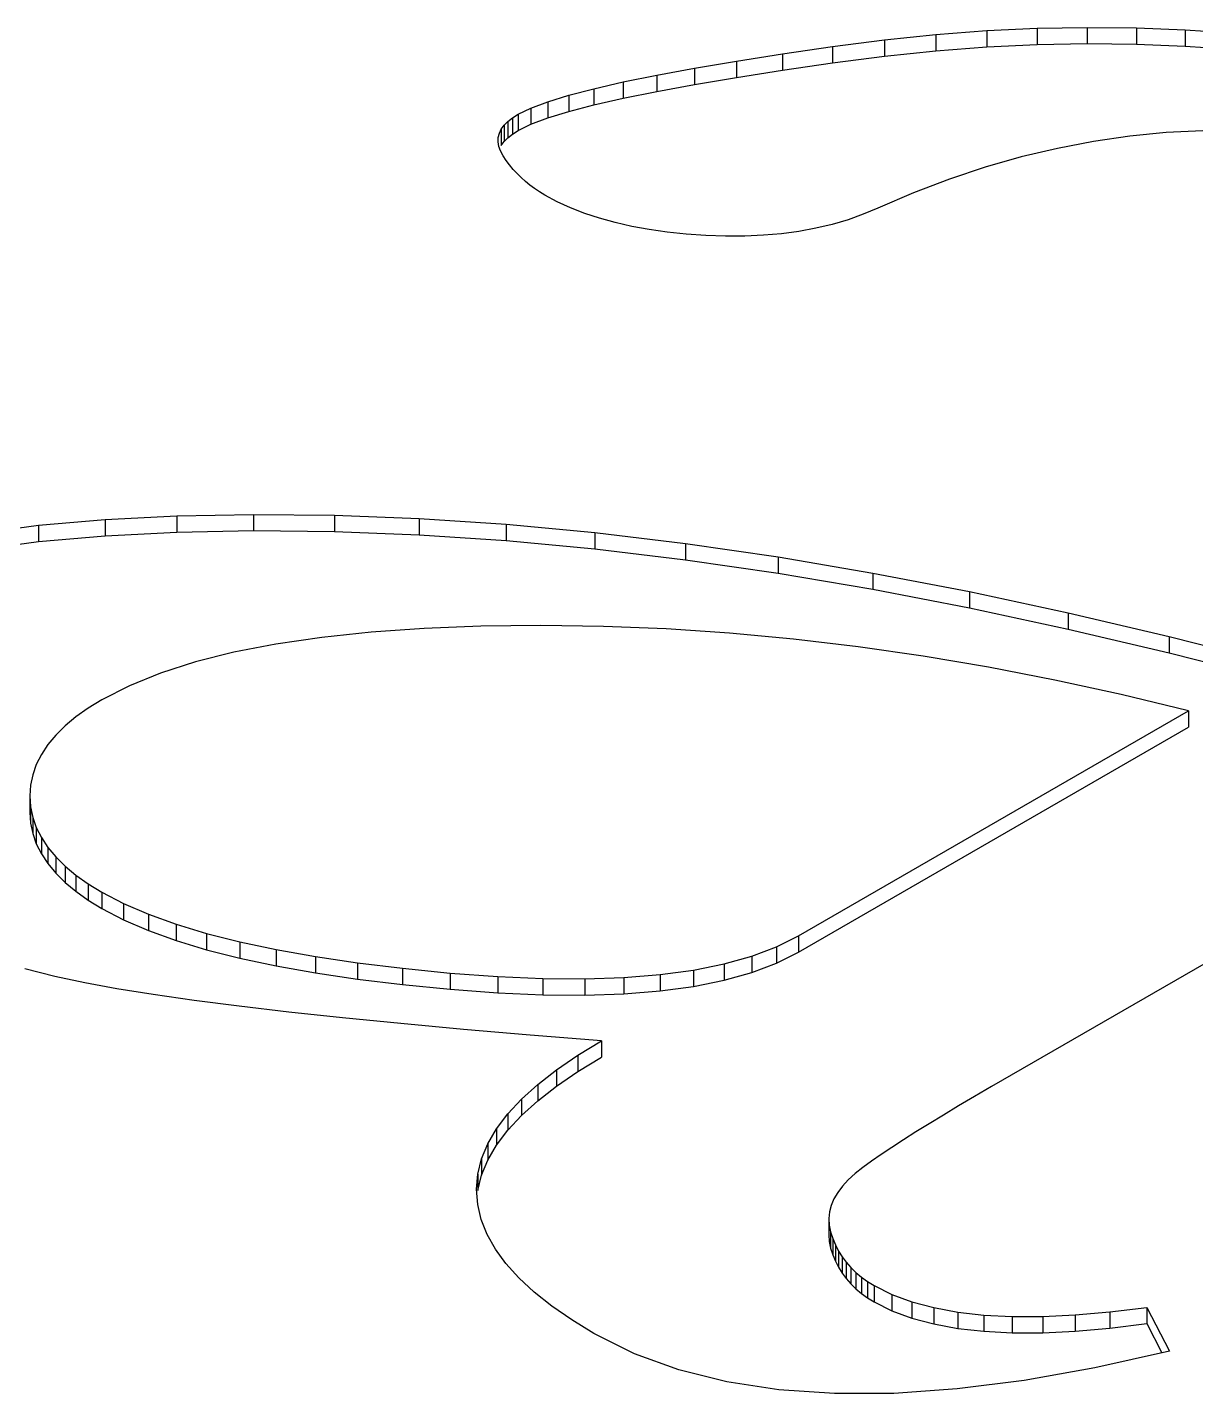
# Model space of a CAD drawing. Header units: millimetres. Extents: x -105 to 105, y -148 to 148.
# Drawn here: x 61.143 to 61.728, y -15.773 to -15.088 of the extents above; entities that cross this region are included whole.
import ezdxf

# ---------------------------------------------------------------- set-up
doc = ezdxf.new("R2010")
doc.units = ezdxf.units.MM
doc.layers.get('0').update_dxf_attribs({"lineweight": 18})

msp = doc.modelspace()

# ---------------------------------------------------------------- linework, layer by layer
at = {"color": 7, "lineweight": 30, "ltscale": 0.000647294}
for p, q in [((61.57264, -15.09472), (61.59839, -15.09208)), ((61.57264, -15.10288), (61.59839, -15.10024))]:
    msp.add_line(p, q, dxfattribs=at)
at = {"color": 7, "lineweight": 30, "ltscale": 0.000639626}
msp.add_line((61.59839, -15.09208), (61.62391, -15.09016), dxfattribs=at)
at = {"color": 7, "lineweight": 30, "ltscale": 0.000204086}
for p, q in [((61.59839, -15.09208), (61.59839, -15.10024)), ((61.64914, -15.08897), (61.64914, -15.09713)), ((61.67412, -15.0885), (61.67412, -15.09666)), ((61.69883, -15.08875), (61.69883, -15.09692)), ((61.72327, -15.08973), (61.72327, -15.09789)), ((61.54659, -15.09808), (61.54659, -15.10624)), ((61.57264, -15.09472), (61.57264, -15.10288)), ((61.49842, -15.10539), (61.49842, -15.11355)), ((61.52147, -15.10177), (61.52147, -15.10993)), ((61.45861, -15.11245), (61.45861, -15.12061)), ((61.47747, -15.10896), (61.47747, -15.11712)), ((61.42713, -15.11923), (61.42713, -15.12739)), ((61.44182, -15.11587), (61.44182, -15.12403)), ((61.404, -15.12576), (61.404, -15.13392)), ((61.41451, -15.12252), (61.41451, -15.13069)), ((61.38639, -15.1338), (61.38639, -15.14196)), ((61.39556, -15.12892), (61.39556, -15.13708)), ((61.38071, -15.13955), (61.38071, -15.14771)), ((61.38215, -15.13757), (61.38215, -15.14573)), ((61.38404, -15.13566), (61.38404, -15.14382)), ((61.21824, -15.3332), (61.21824, -15.34136)), ((61.25654, -15.3325), (61.25654, -15.34066)), ((61.33963, -15.33454), (61.33963, -15.34271)), ((61.38306, -15.33746), (61.38306, -15.34562)), ((61.42748, -15.34164), (61.42748, -15.3498)), ((61.4729, -15.3471), (61.4729, -15.35526)), ((61.51934, -15.35386), (61.51934, -15.36202)), ((61.56676, -15.36189), (61.56676, -15.37005)), ((61.61521, -15.37119), (61.61521, -15.37936)), ((61.66466, -15.3818), (61.66466, -15.38996)), ((61.71511, -15.39367), (61.71511, -15.40183)), ((61.72484, -15.4309), (61.72484, -15.43907)), ((61.14458, -15.4736), (61.14458, -15.48176)), ((61.14495, -15.47901), (61.14495, -15.48718)), ((61.14602, -15.48429), (61.14602, -15.49246)), ((61.14783, -15.48944), (61.14783, -15.4976)), ((61.15035, -15.49446), (61.15035, -15.50262)), ((61.15755, -15.50408), (61.15755, -15.51225)), ((61.16224, -15.50871), (61.16224, -15.51687)), ((61.16764, -15.51319), (61.16764, -15.52136)), ((61.17376, -15.51754), (61.17376, -15.52571)), ((61.18061, -15.52177), (61.18061, -15.52993)), ((61.19156, -15.52751), (61.19156, -15.53567)), ((61.21781, -15.53784), (61.21781, -15.546)), ((61.2331, -15.54244), (61.2331, -15.55061)), ((61.24982, -15.54669), (61.24982, -15.55485)), ((61.26799, -15.55055), (61.26799, -15.55871)), ((61.51856, -15.54917), (61.51856, -15.55734)), ((61.2876, -15.55404), (61.2876, -15.5622)), ((61.30864, -15.55715), (61.30864, -15.56532)), ((61.49231, -15.55776), (61.49231, -15.56593)), ((61.50617, -15.55387), (61.50617, -15.56204)), ((61.35506, -15.56228), (61.35506, -15.57044)), ((61.379, -15.56407), (61.379, -15.57223)), ((61.40149, -15.56504), (61.40149, -15.57321)), ((61.42254, -15.56521), (61.42254, -15.57337)), ((61.46032, -15.5631), (61.46032, -15.57127)), ((61.43091, -15.59622), (61.43091, -15.60438)), ((61.40839, -15.61076), (61.40839, -15.61892)), ((61.39901, -15.6181), (61.39901, -15.62626)), ((61.39087, -15.62548), (61.39087, -15.63365)), ((61.38399, -15.6329), (61.38399, -15.64106)), ((61.37398, -15.64788), (61.37398, -15.65605)), ((61.37084, -15.65544), (61.37084, -15.6636)), ((61.36896, -15.66303), (61.36896, -15.6712)), ((61.54477, -15.6853), (61.54477, -15.69346)), ((61.54564, -15.69203), (61.54564, -15.70019)), ((61.54671, -15.69534), (61.54671, -15.7035)), ((61.54804, -15.69853), (61.54804, -15.70669)), ((61.5496, -15.70156), (61.5496, -15.70973)), ((61.55141, -15.70446), (61.55141, -15.71263)), ((61.55347, -15.70721), (61.55347, -15.71537)), ((61.55578, -15.70982), (61.55578, -15.71798)), ((61.55832, -15.71229), (61.55832, -15.72045)), ((61.56112, -15.71462), (61.56112, -15.72279)), ((61.56415, -15.71681), (61.56415, -15.72497)), ((61.56745, -15.71884), (61.56745, -15.727)), ((61.57633, -15.72329), (61.57633, -15.73145)), ((61.58626, -15.72698), (61.58626, -15.73515)), ((61.59726, -15.72994), (61.59726, -15.73811)), ((61.70398, -15.72979), (61.70398, -15.73795)), ((61.60932, -15.73216), (61.60932, -15.74032)), ((61.62244, -15.73362), (61.62244, -15.74178)), ((61.63663, -15.73434), (61.63663, -15.7425)), ((61.65188, -15.73432), (61.65188, -15.74249)), ((61.66819, -15.73356), (61.66819, -15.74172)), ((61.68555, -15.73205), (61.68555, -15.74021))]:
    msp.add_line(p, q, dxfattribs=at)
at = {"color": 7, "lineweight": 30, "ltscale": 0.000631652}
msp.add_line((61.62391, -15.09016), (61.64914, -15.08897), dxfattribs=at)
at = {"color": 7, "lineweight": 30, "ltscale": 0.000204468}
for p, q in [((61.62391, -15.09016), (61.62391, -15.09834)), ((61.3892, -15.13201), (61.3892, -15.14019)), ((61.29723, -15.33291), (61.29723, -15.34109)), ((61.14887, -15.33799), (61.14887, -15.34617)), ((61.18235, -15.33503), (61.18235, -15.34321)), ((61.15358, -15.49932), (61.15358, -15.5075)), ((61.20397, -15.53285), (61.20397, -15.54103)), ((61.52953, -15.54366), (61.52953, -15.55184)), ((61.33114, -15.5599), (61.33114, -15.56808)), ((61.44214, -15.56455), (61.44214, -15.57273)), ((61.47704, -15.56083), (61.47704, -15.56901)), ((61.41903, -15.60346), (61.41903, -15.61164)), ((61.37836, -15.64036), (61.37836, -15.64854))]:
    msp.add_line(p, q, dxfattribs=at)
at = {"color": 7, "lineweight": 30, "ltscale": 0.000624578}
for p, q in [((61.64914, -15.08897), (61.67412, -15.0885)), ((61.64914, -15.09713), (61.67412, -15.09666))]:
    msp.add_line(p, q, dxfattribs=at)
at = {"color": 7, "lineweight": 30, "ltscale": 0.000617634}
for p, q in [((61.67412, -15.0885), (61.69883, -15.08875)), ((61.67412, -15.09666), (61.69883, -15.09692))]:
    msp.add_line(p, q, dxfattribs=at)
at = {"color": 7, "lineweight": 30, "ltscale": 0.000611602}
for p, q in [((61.69883, -15.08875), (61.72327, -15.08973)), ((61.69883, -15.09692), (61.72327, -15.09789))]:
    msp.add_line(p, q, dxfattribs=at)
at = {"color": 7, "lineweight": 30, "ltscale": 0.00060573}
for p, q in [((61.72327, -15.08973), (61.74744, -15.09142)), ((61.72327, -15.09789), (61.74744, -15.09959))]:
    msp.add_line(p, q, dxfattribs=at)
at = {"color": 7, "lineweight": 30, "ltscale": 0.000634649}
for p, q in [((61.52147, -15.10177), (61.54659, -15.09808)), ((61.52147, -15.10993), (61.54659, -15.10624))]:
    msp.add_line(p, q, dxfattribs=at)
at = {"color": 7, "lineweight": 30, "ltscale": 0.000656555}
for p, q in [((61.54659, -15.09808), (61.57264, -15.09472)), ((61.54659, -15.10624), (61.57264, -15.10288))]:
    msp.add_line(p, q, dxfattribs=at)
at = {"color": 7, "lineweight": 30, "ltscale": 0.000639597}
msp.add_line((61.59839, -15.10024), (61.62391, -15.09834), dxfattribs=at)
at = {"color": 7, "lineweight": 30, "ltscale": 0.00063167}
msp.add_line((61.62391, -15.09834), (61.64914, -15.09713), dxfattribs=at)
at = {"color": 7, "lineweight": 30, "ltscale": 0.00053131}
for p, q in [((61.47747, -15.10896), (61.49842, -15.10539)), ((61.47747, -15.11712), (61.49842, -15.11355))]:
    msp.add_line(p, q, dxfattribs=at)
at = {"color": 7, "lineweight": 30, "ltscale": 0.000583448}
for p, q in [((61.49842, -15.10539), (61.52147, -15.10177)), ((61.49842, -15.11355), (61.52147, -15.10993))]:
    msp.add_line(p, q, dxfattribs=at)
at = {"color": 7, "lineweight": 30, "ltscale": 0.000428229}
for p, q in [((61.44182, -15.11587), (61.45861, -15.11245)), ((61.44182, -15.12403), (61.45861, -15.12061))]:
    msp.add_line(p, q, dxfattribs=at)
at = {"color": 7, "lineweight": 30, "ltscale": 0.000479521}
for p, q in [((61.45861, -15.11245), (61.47747, -15.10896)), ((61.45861, -15.12061), (61.47747, -15.11712))]:
    msp.add_line(p, q, dxfattribs=at)
at = {"color": 7, "lineweight": 30, "ltscale": 0.000326058}
for p, q in [((61.41451, -15.12252), (61.42713, -15.11923)), ((61.41451, -15.13069), (61.42713, -15.12739))]:
    msp.add_line(p, q, dxfattribs=at)
at = {"color": 7, "lineweight": 30, "ltscale": 0.00037682}
for p, q in [((61.42713, -15.11923), (61.44182, -15.11587)), ((61.42713, -15.12739), (61.44182, -15.12403))]:
    msp.add_line(p, q, dxfattribs=at)
at = {"color": 7, "lineweight": 30, "ltscale": 0.000225247}
for p, q in [((61.39556, -15.12892), (61.404, -15.12576)), ((61.39556, -15.13708), (61.404, -15.13392))]:
    msp.add_line(p, q, dxfattribs=at)
at = {"color": 7, "lineweight": 30, "ltscale": 0.000274993}
for p, q in [((61.404, -15.12576), (61.41451, -15.12252)), ((61.404, -15.13392), (61.41451, -15.13069))]:
    msp.add_line(p, q, dxfattribs=at)
at = {"color": 7, "lineweight": 30, "ltscale": 7.49469e-05}
for p, q in [((61.38404, -15.13566), (61.38639, -15.1338)), ((61.38404, -15.14382), (61.38639, -15.14196))]:
    msp.add_line(p, q, dxfattribs=at)
at = {"color": 7, "lineweight": 30, "ltscale": 8.31788e-05}
msp.add_line((61.38639, -15.1338), (61.3892, -15.13201), dxfattribs=at)
at = {"color": 7, "lineweight": 30, "ltscale": 0.000176921}
msp.add_line((61.3892, -15.13201), (61.39556, -15.12892), dxfattribs=at)
at = {"color": 7, "lineweight": 30, "ltscale": 5.46794e-05}
msp.add_line((61.37919, -15.14372), (61.37972, -15.1416), dxfattribs=at)
at = {"color": 7, "lineweight": 30, "ltscale": 5.68134e-05}
msp.add_line((61.37972, -15.1416), (61.38071, -15.13955), dxfattribs=at)
at = {"color": 7, "lineweight": 30, "ltscale": 6.11971e-05}
for p, q in [((61.38071, -15.13955), (61.38215, -15.13757)), ((61.38071, -15.14771), (61.38215, -15.14573))]:
    msp.add_line(p, q, dxfattribs=at)
at = {"color": 7, "lineweight": 30, "ltscale": 6.71658e-05}
for p, q in [((61.38215, -15.13757), (61.38404, -15.13566)), ((61.38215, -15.14573), (61.38404, -15.14382))]:
    msp.add_line(p, q, dxfattribs=at)
at = {"color": 7, "lineweight": 30, "ltscale": 8.29747e-05}
msp.add_line((61.38639, -15.14196), (61.3892, -15.14019), dxfattribs=at)
at = {"color": 7, "lineweight": 30, "ltscale": 0.000177088}
msp.add_line((61.3892, -15.14019), (61.39556, -15.13708), dxfattribs=at)
at = {"color": 7, "lineweight": 30, "ltscale": 0.000458379}
msp.add_line((61.71376, -15.14126), (61.69552, -15.14303), dxfattribs=at)
at = {"color": 7, "lineweight": 30, "ltscale": 0.000458355}
msp.add_line((61.73208, -15.14033), (61.71376, -15.14126), dxfattribs=at)
at = {"color": 7, "lineweight": 30, "ltscale": 5.42023e-05}
msp.add_line((61.37911, -15.14588), (61.37919, -15.14372), dxfattribs=at)
at = {"color": 7, "lineweight": 30, "ltscale": 5.72573e-05}
msp.add_line((61.37949, -15.14814), (61.37911, -15.14588), dxfattribs=at)
at = {"color": 7, "lineweight": 30, "ltscale": 6.1304e-05}
msp.add_line((61.38033, -15.15045), (61.37949, -15.14814), dxfattribs=at)
at = {"color": 7, "lineweight": 30, "ltscale": 0.00046176}
msp.add_line((61.67733, -15.14565), (61.65918, -15.14912), dxfattribs=at)
at = {"color": 7, "lineweight": 30, "ltscale": 0.000459421}
msp.add_line((61.69552, -15.14303), (61.67733, -15.14565), dxfattribs=at)
at = {"color": 7, "lineweight": 30, "ltscale": 6.7588e-05}
msp.add_line((61.38161, -15.15283), (61.38033, -15.15045), dxfattribs=at)
at = {"color": 7, "lineweight": 30, "ltscale": 7.06749e-05}
msp.add_line((61.38318, -15.15518), (61.38161, -15.15283), dxfattribs=at)
at = {"color": 7, "lineweight": 30, "ltscale": 7.11837e-05}
msp.add_line((61.38488, -15.15746), (61.38318, -15.15518), dxfattribs=at)
at = {"color": 7, "lineweight": 30, "ltscale": 0.000468499}
msp.add_line((61.6411, -15.15344), (61.62308, -15.15858), dxfattribs=at)
at = {"color": 7, "lineweight": 30, "ltscale": 0.000464754}
msp.add_line((61.65918, -15.14912), (61.6411, -15.15344), dxfattribs=at)
at = {"color": 7, "lineweight": 30, "ltscale": 7.07243e-05}
msp.add_line((61.38668, -15.15965), (61.38488, -15.15746), dxfattribs=at)
at = {"color": 7, "lineweight": 30, "ltscale": 7.10282e-05}
msp.add_line((61.38858, -15.16175), (61.38668, -15.15965), dxfattribs=at)
at = {"color": 7, "lineweight": 30, "ltscale": 7.17528e-05}
msp.add_line((61.39063, -15.16377), (61.38858, -15.16175), dxfattribs=at)
at = {"color": 7, "lineweight": 30, "ltscale": 0.000473719}
msp.add_line((61.62308, -15.15858), (61.60511, -15.16458), dxfattribs=at)
at = {"color": 7, "lineweight": 30, "ltscale": 7.18501e-05}
msp.add_line((61.39277, -15.16569), (61.39063, -15.16377), dxfattribs=at)
at = {"color": 7, "lineweight": 30, "ltscale": 7.29246e-05}
msp.add_line((61.39502, -15.16754), (61.39277, -15.16569), dxfattribs=at)
at = {"color": 7, "lineweight": 30, "ltscale": 7.36246e-05}
msp.add_line((61.39739, -15.16929), (61.39502, -15.16754), dxfattribs=at)
at = {"color": 7, "lineweight": 30, "ltscale": 7.48011e-05}
msp.add_line((61.39988, -15.17095), (61.39739, -15.16929), dxfattribs=at)
at = {"color": 7, "lineweight": 30, "ltscale": 0.000479345}
msp.add_line((61.60511, -15.16458), (61.58719, -15.17141), dxfattribs=at)
at = {"color": 7, "lineweight": 30, "ltscale": 7.58242e-05}
msp.add_line((61.40247, -15.17253), (61.39988, -15.17095), dxfattribs=at)
at = {"color": 7, "lineweight": 30, "ltscale": 0.000177832}
msp.add_line((61.40874, -15.17588), (61.40247, -15.17253), dxfattribs=at)
at = {"color": 7, "lineweight": 30, "ltscale": 0.000183331}
msp.add_line((61.41541, -15.17893), (61.40874, -15.17588), dxfattribs=at)
at = {"color": 7, "lineweight": 30, "ltscale": 0.000485968}
msp.add_line((61.58719, -15.17141), (61.56934, -15.1791), dxfattribs=at)
at = {"color": 7, "lineweight": 30, "ltscale": 0.000189776}
msp.add_line((61.42247, -15.18171), (61.41541, -15.17893), dxfattribs=at)
at = {"color": 7, "lineweight": 30, "ltscale": 0.000196509}
msp.add_line((61.42994, -15.18418), (61.42247, -15.18171), dxfattribs=at)
at = {"color": 7, "lineweight": 30, "ltscale": 0.00020282}
msp.add_line((61.562, -15.18218), (61.55436, -15.1849), dxfattribs=at)
at = {"color": 7, "lineweight": 30, "ltscale": 0.000199011}
msp.add_line((61.56934, -15.1791), (61.562, -15.18218), dxfattribs=at)
at = {"color": 7, "lineweight": 30, "ltscale": 0.000203788}
msp.add_line((61.43779, -15.18635), (61.42994, -15.18418), dxfattribs=at)
at = {"color": 7, "lineweight": 30, "ltscale": 0.000211642}
msp.add_line((61.44605, -15.18823), (61.43779, -15.18635), dxfattribs=at)
at = {"color": 7, "lineweight": 30, "ltscale": 0.000219902}
msp.add_line((61.4547, -15.18981), (61.44605, -15.18823), dxfattribs=at)
at = {"color": 7, "lineweight": 30, "ltscale": 0.000228848}
msp.add_line((61.46376, -15.1911), (61.4547, -15.18981), dxfattribs=at)
at = {"color": 7, "lineweight": 30, "ltscale": 0.000215637}
msp.add_line((61.53824, -15.18917), (61.52976, -15.19073), dxfattribs=at)
at = {"color": 7, "lineweight": 30, "ltscale": 0.000210959}
msp.add_line((61.54645, -15.18722), (61.53824, -15.18917), dxfattribs=at)
at = {"color": 7, "lineweight": 30, "ltscale": 0.000205933}
msp.add_line((61.55436, -15.1849), (61.54645, -15.18722), dxfattribs=at)
at = {"color": 7, "lineweight": 30, "ltscale": 0.000237428}
msp.add_line((61.47321, -15.19209), (61.46376, -15.1911), dxfattribs=at)
at = {"color": 7, "lineweight": 30, "ltscale": 0.000247053}
msp.add_line((61.48307, -15.19279), (61.47321, -15.19209), dxfattribs=at)
at = {"color": 7, "lineweight": 30, "ltscale": 0.000247729}
msp.add_line((61.49297, -15.19314), (61.48307, -15.19279), dxfattribs=at)
at = {"color": 7, "lineweight": 30, "ltscale": 0.000240709}
msp.add_line((61.5026, -15.19311), (61.49297, -15.19314), dxfattribs=at)
at = {"color": 7, "lineweight": 30, "ltscale": 0.000233687}
msp.add_line((61.51194, -15.1927), (61.5026, -15.19311), dxfattribs=at)
at = {"color": 7, "lineweight": 30, "ltscale": 0.00022708}
msp.add_line((61.52099, -15.1919), (61.51194, -15.1927), dxfattribs=at)
at = {"color": 7, "lineweight": 30, "ltscale": 0.000221303}
msp.add_line((61.52976, -15.19073), (61.52099, -15.1919), dxfattribs=at)
at = {"color": 7, "lineweight": 30, "ltscale": 0.000898384}
msp.add_line((61.18235, -15.33503), (61.21824, -15.3332), dxfattribs=at)
at = {"color": 7, "lineweight": 30, "ltscale": 0.00095765}
for p, q in [((61.21824, -15.3332), (61.25654, -15.3325)), ((61.21824, -15.34136), (61.25654, -15.34066))]:
    msp.add_line(p, q, dxfattribs=at)
at = {"color": 7, "lineweight": 30, "ltscale": 0.001017}
for p, q in [((61.25654, -15.3325), (61.29723, -15.33291)), ((61.25654, -15.34066), (61.29723, -15.34109))]:
    msp.add_line(p, q, dxfattribs=at)
at = {"color": 7, "lineweight": 30, "ltscale": 0.001061}
for p, q in [((61.29723, -15.33291), (61.33963, -15.33454)), ((61.29723, -15.34109), (61.33963, -15.34271))]:
    msp.add_line(p, q, dxfattribs=at)
at = {"color": 7, "lineweight": 30, "ltscale": 0.00078375}
msp.add_line((61.11779, -15.34208), (61.14887, -15.33799), dxfattribs=at)
at = {"color": 7, "lineweight": 30, "ltscale": 0.00084021}
for p, q in [((61.14887, -15.33799), (61.18235, -15.33503)), ((61.14887, -15.34617), (61.18235, -15.34321))]:
    msp.add_line(p, q, dxfattribs=at)
at = {"color": 7, "lineweight": 30, "ltscale": 0.001088}
for p, q in [((61.33963, -15.33454), (61.38306, -15.33746)), ((61.33963, -15.34271), (61.38306, -15.34562))]:
    msp.add_line(p, q, dxfattribs=at)
at = {"color": 7, "lineweight": 30, "ltscale": 0.001115}
for p, q in [((61.38306, -15.33746), (61.42748, -15.34164)), ((61.38306, -15.34562), (61.42748, -15.3498))]:
    msp.add_line(p, q, dxfattribs=at)
at = {"color": 7, "lineweight": 30, "ltscale": 0.000783701}
msp.add_line((61.11779, -15.35024), (61.14887, -15.34617), dxfattribs=at)
at = {"color": 7, "lineweight": 30, "ltscale": 0.000898403}
msp.add_line((61.18235, -15.34321), (61.21824, -15.34136), dxfattribs=at)
at = {"color": 7, "lineweight": 30, "ltscale": 0.001144}
for p, q in [((61.42748, -15.34164), (61.4729, -15.3471)), ((61.42748, -15.3498), (61.4729, -15.35526))]:
    msp.add_line(p, q, dxfattribs=at)
at = {"color": 7, "lineweight": 30, "ltscale": 0.001173}
for p, q in [((61.4729, -15.3471), (61.51934, -15.35386)), ((61.4729, -15.35526), (61.51934, -15.36202))]:
    msp.add_line(p, q, dxfattribs=at)
at = {"color": 7, "lineweight": 30, "ltscale": 0.001202}
for p, q in [((61.51934, -15.35386), (61.56676, -15.36189)), ((61.51934, -15.36202), (61.56676, -15.37005))]:
    msp.add_line(p, q, dxfattribs=at)
at = {"color": 7, "lineweight": 30, "ltscale": 0.001233}
for p, q in [((61.56676, -15.36189), (61.61521, -15.37119)), ((61.56676, -15.37005), (61.61521, -15.37936))]:
    msp.add_line(p, q, dxfattribs=at)
at = {"color": 7, "lineweight": 30, "ltscale": 0.001264}
for p, q in [((61.61521, -15.37119), (61.66466, -15.3818)), ((61.61521, -15.37936), (61.66466, -15.38996))]:
    msp.add_line(p, q, dxfattribs=at)
at = {"color": 7, "lineweight": 30, "ltscale": 0.000754984}
msp.add_line((61.40058, -15.38821), (61.37038, -15.38857), dxfattribs=at)
at = {"color": 7, "lineweight": 30, "ltscale": 0.000780942}
msp.add_line((61.43181, -15.38864), (61.40058, -15.38821), dxfattribs=at)
at = {"color": 7, "lineweight": 30, "ltscale": 0.001296}
for p, q in [((61.66466, -15.3818), (61.71511, -15.39367)), ((61.66466, -15.38996), (61.71511, -15.40183))]:
    msp.add_line(p, q, dxfattribs=at)
at = {"color": 7, "lineweight": 30, "ltscale": 0.000578704}
msp.add_line((61.29075, -15.39416), (61.26784, -15.39752), dxfattribs=at)
at = {"color": 7, "lineweight": 30, "ltscale": 0.000621414}
msp.add_line((61.31546, -15.39155), (61.29075, -15.39416), dxfattribs=at)
at = {"color": 7, "lineweight": 30, "ltscale": 0.000665387}
msp.add_line((61.34201, -15.38969), (61.31546, -15.39155), dxfattribs=at)
at = {"color": 7, "lineweight": 30, "ltscale": 0.000709699}
msp.add_line((61.37038, -15.38857), (61.34201, -15.38969), dxfattribs=at)
at = {"color": 7, "lineweight": 30, "ltscale": 0.000788005}
msp.add_line((61.46331, -15.38992), (61.43181, -15.38864), dxfattribs=at)
at = {"color": 7, "lineweight": 30, "ltscale": 0.000795633}
msp.add_line((61.49506, -15.39205), (61.46331, -15.38992), dxfattribs=at)
at = {"color": 7, "lineweight": 30, "ltscale": 0.000804533}
msp.add_line((61.5271, -15.39503), (61.49506, -15.39205), dxfattribs=at)
at = {"color": 7, "lineweight": 30, "ltscale": 0.000812894}
msp.add_line((61.55939, -15.39887), (61.5271, -15.39503), dxfattribs=at)
at = {"color": 7, "lineweight": 30, "ltscale": 0.001328}
for p, q in [((61.71511, -15.39367), (61.76656, -15.40682)), ((61.71511, -15.40183), (61.76656, -15.41499))]:
    msp.add_line(p, q, dxfattribs=at)
at = {"color": 7, "lineweight": 30, "ltscale": 0.00049674}
msp.add_line((61.24675, -15.40161), (61.22748, -15.40644), dxfattribs=at)
at = {"color": 7, "lineweight": 30, "ltscale": 0.000537012}
msp.add_line((61.26784, -15.39752), (61.24675, -15.40161), dxfattribs=at)
at = {"color": 7, "lineweight": 30, "ltscale": 0.000822492}
msp.add_line((61.59195, -15.40357), (61.55939, -15.39887), dxfattribs=at)
at = {"color": 7, "lineweight": 30, "ltscale": 0.011112}
msp.add_line((62.01119, -15.39697), (61.62624, -15.61921), dxfattribs=at)
at = {"color": 7, "lineweight": 30, "ltscale": 0.000457828}
msp.add_line((61.22748, -15.40644), (61.21004, -15.41203), dxfattribs=at)
at = {"color": 7, "lineweight": 30, "ltscale": 0.000832207}
msp.add_line((61.62478, -15.40913), (61.59195, -15.40357), dxfattribs=at)
at = {"color": 7, "lineweight": 30, "ltscale": 0.000421485}
msp.add_line((61.21004, -15.41203), (61.19442, -15.41836), dxfattribs=at)
at = {"color": 7, "lineweight": 30, "ltscale": 0.000842777}
msp.add_line((61.65787, -15.41554), (61.62478, -15.40913), dxfattribs=at)
at = {"color": 7, "lineweight": 30, "ltscale": 0.000853352}
msp.add_line((61.69123, -15.42278), (61.65787, -15.41554), dxfattribs=at)
at = {"color": 7, "lineweight": 30, "ltscale": 0.000387787}
msp.add_line((61.19442, -15.41836), (61.18061, -15.42542), dxfattribs=at)
at = {"color": 7, "lineweight": 30, "ltscale": 0.000201252}
for p, q in [((61.18061, -15.42542), (61.17376, -15.42965)), ((61.17376, -15.51754), (61.18061, -15.52177)), ((61.17376, -15.52571), (61.18061, -15.52993))]:
    msp.add_line(p, q, dxfattribs=at)
at = {"color": 7, "lineweight": 30, "ltscale": 0.000864535}
msp.add_line((61.72484, -15.4309), (61.69123, -15.42278), dxfattribs=at)
at = {"color": 7, "lineweight": 30, "ltscale": 0.000175539}
for p, q in [((61.16764, -15.43402), (61.16224, -15.4385)), ((61.16224, -15.50871), (61.16764, -15.51319)), ((61.16224, -15.51687), (61.16764, -15.52136))]:
    msp.add_line(p, q, dxfattribs=at)
at = {"color": 7, "lineweight": 30, "ltscale": 0.00018789}
msp.add_line((61.17376, -15.42965), (61.16764, -15.43402), dxfattribs=at)
at = {"color": 7, "lineweight": 30, "ltscale": 0.005638}
for p, q in [((61.52953, -15.54366), (61.72484, -15.4309)), ((61.52953, -15.55184), (61.72484, -15.43907))]:
    msp.add_line(p, q, dxfattribs=at)
at = {"color": 7, "lineweight": 30, "ltscale": 0.000154635}
for p, q in [((61.15755, -15.44312), (61.15358, -15.44787)), ((61.15358, -15.5075), (61.15755, -15.51225))]:
    msp.add_line(p, q, dxfattribs=at)
at = {"color": 7, "lineweight": 30, "ltscale": 0.000164545}
for p, q in [((61.16224, -15.4385), (61.15755, -15.44312)), ((61.15755, -15.50408), (61.16224, -15.50871)), ((61.15755, -15.51225), (61.16224, -15.51687))]:
    msp.add_line(p, q, dxfattribs=at)
at = {"color": 7, "lineweight": 30, "ltscale": 0.000146429}
for p, q in [((61.15358, -15.44787), (61.15035, -15.45275)), ((61.15035, -15.50262), (61.15358, -15.5075))]:
    msp.add_line(p, q, dxfattribs=at)
at = {"color": 7, "lineweight": 30, "ltscale": 0.000140574}
msp.add_line((61.15035, -15.45275), (61.14782, -15.45777), dxfattribs=at)
at = {"color": 7, "lineweight": 30, "ltscale": 0.000134739}
msp.add_line((61.14603, -15.46292), (61.14495, -15.46819), dxfattribs=at)
at = {"color": 7, "lineweight": 30, "ltscale": 0.000136083}
msp.add_line((61.14782, -15.45777), (61.14603, -15.46292), dxfattribs=at)
at = {"color": 7, "lineweight": 30, "ltscale": 0.00013535}
msp.add_line((61.14495, -15.46819), (61.14458, -15.4736), dxfattribs=at)
at = {"color": 7, "lineweight": 30, "ltscale": 0.000135731}
for p, q in [((61.14458, -15.4736), (61.14495, -15.47901)), ((61.14458, -15.48176), (61.14495, -15.48718))]:
    msp.add_line(p, q, dxfattribs=at)
at = {"color": 7, "lineweight": 30, "ltscale": 0.000134663}
for p, q in [((61.14495, -15.47901), (61.14602, -15.48429)), ((61.14495, -15.48718), (61.14602, -15.49246))]:
    msp.add_line(p, q, dxfattribs=at)
at = {"color": 7, "lineweight": 30, "ltscale": 0.000136335}
for p, q in [((61.14602, -15.48429), (61.14783, -15.48944)), ((61.14602, -15.49246), (61.14783, -15.4976))]:
    msp.add_line(p, q, dxfattribs=at)
at = {"color": 7, "lineweight": 30, "ltscale": 0.000140403}
for p, q in [((61.14783, -15.48944), (61.15035, -15.49446)), ((61.14783, -15.4976), (61.15035, -15.50262))]:
    msp.add_line(p, q, dxfattribs=at)
at = {"color": 7, "lineweight": 30, "ltscale": 0.000146111}
msp.add_line((61.15035, -15.49446), (61.15358, -15.49932), dxfattribs=at)
at = {"color": 7, "lineweight": 30, "ltscale": 0.000154927}
msp.add_line((61.15358, -15.49932), (61.15755, -15.50408), dxfattribs=at)
at = {"color": 7, "lineweight": 30, "ltscale": 0.000187668}
for p, q in [((61.16764, -15.51319), (61.17376, -15.51754)), ((61.16764, -15.52136), (61.17376, -15.52571))]:
    msp.add_line(p, q, dxfattribs=at)
at = {"color": 7, "lineweight": 30, "ltscale": 0.000309179}
for p, q in [((61.18061, -15.52177), (61.19156, -15.52751)), ((61.18061, -15.52993), (61.19156, -15.53567))]:
    msp.add_line(p, q, dxfattribs=at)
at = {"color": 7, "lineweight": 30, "ltscale": 0.000337653}
msp.add_line((61.19156, -15.52751), (61.20397, -15.53285), dxfattribs=at)
at = {"color": 7, "lineweight": 30, "ltscale": 0.000337804}
msp.add_line((61.19156, -15.53567), (61.20397, -15.54103), dxfattribs=at)
at = {"color": 7, "lineweight": 30, "ltscale": 0.000367793}
msp.add_line((61.20397, -15.53285), (61.21781, -15.53784), dxfattribs=at)
at = {"color": 7, "lineweight": 30, "ltscale": 0.000399216}
for p, q in [((61.21781, -15.53784), (61.2331, -15.54244)), ((61.21781, -15.546), (61.2331, -15.55061))]:
    msp.add_line(p, q, dxfattribs=at)
at = {"color": 7, "lineweight": 30, "ltscale": 0.000367663}
msp.add_line((61.20397, -15.54103), (61.21781, -15.546), dxfattribs=at)
at = {"color": 7, "lineweight": 30, "ltscale": 0.000431331}
for p, q in [((61.2331, -15.54244), (61.24982, -15.54669)), ((61.2331, -15.55061), (61.24982, -15.55485))]:
    msp.add_line(p, q, dxfattribs=at)
at = {"color": 7, "lineweight": 30, "ltscale": 0.000306907}
msp.add_line((61.51856, -15.54917), (61.52953, -15.54366), dxfattribs=at)
at = {"color": 7, "lineweight": 30, "ltscale": 0.000464468}
for p, q in [((61.24982, -15.54669), (61.26799, -15.55055)), ((61.24982, -15.55485), (61.26799, -15.55871))]:
    msp.add_line(p, q, dxfattribs=at)
at = {"color": 7, "lineweight": 30, "ltscale": 0.000497912}
for p, q in [((61.26799, -15.55055), (61.2876, -15.55404)), ((61.26799, -15.55871), (61.2876, -15.5622))]:
    msp.add_line(p, q, dxfattribs=at)
at = {"color": 7, "lineweight": 30, "ltscale": 0.000331288}
for p, q in [((61.50617, -15.55387), (61.51856, -15.54917)), ((61.50617, -15.56204), (61.51856, -15.55734))]:
    msp.add_line(p, q, dxfattribs=at)
at = {"color": 7, "lineweight": 30, "ltscale": 0.000306736}
msp.add_line((61.51856, -15.55734), (61.52953, -15.55184), dxfattribs=at)
at = {"color": 7, "lineweight": 30, "ltscale": 0.000531772}
for p, q in [((61.2876, -15.55404), (61.30864, -15.55715)), ((61.2876, -15.5622), (61.30864, -15.56532))]:
    msp.add_line(p, q, dxfattribs=at)
at = {"color": 7, "lineweight": 30, "ltscale": 0.000566463}
msp.add_line((61.30864, -15.55715), (61.33114, -15.5599), dxfattribs=at)
at = {"color": 7, "lineweight": 30, "ltscale": 0.000389473}
msp.add_line((61.47704, -15.56083), (61.49231, -15.55776), dxfattribs=at)
at = {"color": 7, "lineweight": 30, "ltscale": 0.000359774}
for p, q in [((61.49231, -15.55776), (61.50617, -15.55387)), ((61.49231, -15.56593), (61.50617, -15.56204))]:
    msp.add_line(p, q, dxfattribs=at)
at = {"color": 7, "lineweight": 30, "ltscale": 0.000387292}
msp.add_line((61.15709, -15.56396), (61.14208, -15.56014), dxfattribs=at)
at = {"color": 7, "lineweight": 30, "ltscale": 0.000383314}
msp.add_line((61.17208, -15.56721), (61.15709, -15.56396), dxfattribs=at)
at = {"color": 7, "lineweight": 30, "ltscale": 0.00056651}
msp.add_line((61.30864, -15.56532), (61.33114, -15.56808), dxfattribs=at)
at = {"color": 7, "lineweight": 30, "ltscale": 0.000601098}
msp.add_line((61.33114, -15.5599), (61.35506, -15.56228), dxfattribs=at)
at = {"color": 7, "lineweight": 30, "ltscale": 0.000600188}
for p, q in [((61.35506, -15.56228), (61.379, -15.56407)), ((61.35506, -15.57044), (61.379, -15.57223))]:
    msp.add_line(p, q, dxfattribs=at)
at = {"color": 7, "lineweight": 30, "ltscale": 0.000562816}
for p, q in [((61.379, -15.56407), (61.40149, -15.56504)), ((61.379, -15.57223), (61.40149, -15.57321))]:
    msp.add_line(p, q, dxfattribs=at)
at = {"color": 7, "lineweight": 30, "ltscale": 0.000526063}
for p, q in [((61.40149, -15.56504), (61.42254, -15.56521)), ((61.40149, -15.57321), (61.42254, -15.57337))]:
    msp.add_line(p, q, dxfattribs=at)
at = {"color": 7, "lineweight": 30, "ltscale": 0.000490463}
msp.add_line((61.42254, -15.56521), (61.44214, -15.56455), dxfattribs=at)
at = {"color": 7, "lineweight": 30, "ltscale": 0.000455773}
msp.add_line((61.44214, -15.56455), (61.46032, -15.5631), dxfattribs=at)
at = {"color": 7, "lineweight": 30, "ltscale": 0.000421937}
msp.add_line((61.46032, -15.5631), (61.47704, -15.56083), dxfattribs=at)
at = {"color": 7, "lineweight": 30, "ltscale": 0.000389549}
msp.add_line((61.47704, -15.56901), (61.49231, -15.56593), dxfattribs=at)
at = {"color": 7, "lineweight": 30, "ltscale": 0.000408379}
msp.add_line((61.18815, -15.57015), (61.17208, -15.56721), dxfattribs=at)
at = {"color": 7, "lineweight": 30, "ltscale": 0.00046214}
msp.add_line((61.20639, -15.5731), (61.18815, -15.57015), dxfattribs=at)
at = {"color": 7, "lineweight": 30, "ltscale": 0.000516012}
msp.add_line((61.22683, -15.57603), (61.20639, -15.5731), dxfattribs=at)
at = {"color": 7, "lineweight": 30, "ltscale": 0.00060106}
msp.add_line((61.33114, -15.56808), (61.35506, -15.57044), dxfattribs=at)
at = {"color": 7, "lineweight": 30, "ltscale": 0.00049045}
msp.add_line((61.42254, -15.57337), (61.44214, -15.57273), dxfattribs=at)
at = {"color": 7, "lineweight": 30, "ltscale": 0.000455804}
msp.add_line((61.44214, -15.57273), (61.46032, -15.57127), dxfattribs=at)
at = {"color": 7, "lineweight": 30, "ltscale": 0.000421886}
msp.add_line((61.46032, -15.57127), (61.47704, -15.56901), dxfattribs=at)
at = {"color": 7, "lineweight": 30, "ltscale": 0.000570014}
msp.add_line((61.24944, -15.57894), (61.22683, -15.57603), dxfattribs=at)
at = {"color": 7, "lineweight": 30, "ltscale": 0.000624156}
msp.add_line((61.27424, -15.58186), (61.24944, -15.57894), dxfattribs=at)
at = {"color": 7, "lineweight": 30, "ltscale": 0.000678281}
msp.add_line((61.30121, -15.58474), (61.27424, -15.58186), dxfattribs=at)
at = {"color": 7, "lineweight": 30, "ltscale": 0.000732583}
msp.add_line((61.33037, -15.58764), (61.30121, -15.58474), dxfattribs=at)
at = {"color": 7, "lineweight": 30, "ltscale": 0.000786434}
msp.add_line((61.3617, -15.59051), (61.33037, -15.58764), dxfattribs=at)
at = {"color": 7, "lineweight": 30, "ltscale": 0.000841119}
msp.add_line((61.39522, -15.59336), (61.3617, -15.59051), dxfattribs=at)
at = {"color": 7, "lineweight": 30, "ltscale": 0.000895105}
msp.add_line((61.43091, -15.59622), (61.39522, -15.59336), dxfattribs=at)
at = {"color": 7, "lineweight": 30, "ltscale": 0.000348051}
msp.add_line((61.41903, -15.60346), (61.43091, -15.59622), dxfattribs=at)
at = {"color": 7, "lineweight": 30, "ltscale": 0.000322402}
msp.add_line((61.40839, -15.61076), (61.41903, -15.60346), dxfattribs=at)
at = {"color": 7, "lineweight": 30, "ltscale": 0.00034825}
msp.add_line((61.41903, -15.61164), (61.43091, -15.60438), dxfattribs=at)
at = {"color": 7, "lineweight": 30, "ltscale": 0.000297836}
for p, q in [((61.39901, -15.6181), (61.40839, -15.61076)), ((61.39901, -15.62626), (61.40839, -15.61892))]:
    msp.add_line(p, q, dxfattribs=at)
at = {"color": 7, "lineweight": 30, "ltscale": 0.000322187}
msp.add_line((61.40839, -15.61892), (61.41903, -15.61164), dxfattribs=at)
at = {"color": 7, "lineweight": 30, "ltscale": 0.000274644}
for p, q in [((61.39087, -15.62548), (61.39901, -15.6181)), ((61.39087, -15.63365), (61.39901, -15.62626))]:
    msp.add_line(p, q, dxfattribs=at)
at = {"color": 7, "lineweight": 30, "ltscale": 0.000245811}
msp.add_line((61.62624, -15.61921), (61.61774, -15.62415), dxfattribs=at)
at = {"color": 7, "lineweight": 30, "ltscale": 0.000252922}
for p, q in [((61.38399, -15.6329), (61.39087, -15.62548)), ((61.38399, -15.64106), (61.39087, -15.63365))]:
    msp.add_line(p, q, dxfattribs=at)
at = {"color": 7, "lineweight": 30, "ltscale": 0.000233237}
msp.add_line((61.61774, -15.62415), (61.6097, -15.62889), dxfattribs=at)
at = {"color": 7, "lineweight": 30, "ltscale": 0.000233689}
msp.add_line((61.37836, -15.64036), (61.38399, -15.6329), dxfattribs=at)
at = {"color": 7, "lineweight": 30, "ltscale": 0.000208701}
msp.add_line((61.60212, -15.63343), (61.59499, -15.63778), dxfattribs=at)
at = {"color": 7, "lineweight": 30, "ltscale": 0.000221059}
msp.add_line((61.6097, -15.62889), (61.60212, -15.63343), dxfattribs=at)
at = {"color": 7, "lineweight": 30, "ltscale": 0.000217611}
msp.add_line((61.37398, -15.64788), (61.37836, -15.64036), dxfattribs=at)
at = {"color": 7, "lineweight": 30, "ltscale": 0.000233994}
msp.add_line((61.37836, -15.64854), (61.38399, -15.64106), dxfattribs=at)
at = {"color": 7, "lineweight": 30, "ltscale": 0.00019668}
msp.add_line((61.59499, -15.63778), (61.58831, -15.64193), dxfattribs=at)
at = {"color": 7, "lineweight": 30, "ltscale": 0.000204526}
for p, q in [((61.37084, -15.65544), (61.37398, -15.64788)), ((61.37084, -15.6636), (61.37398, -15.65605))]:
    msp.add_line(p, q, dxfattribs=at)
at = {"color": 7, "lineweight": 30, "ltscale": 0.000217281}
msp.add_line((61.37398, -15.65605), (61.37836, -15.64854), dxfattribs=at)
at = {"color": 7, "lineweight": 30, "ltscale": 0.000172042}
msp.add_line((61.5821, -15.64588), (61.57633, -15.64964), dxfattribs=at)
at = {"color": 7, "lineweight": 30, "ltscale": 0.000184029}
msp.add_line((61.58831, -15.64193), (61.5821, -15.64588), dxfattribs=at)
at = {"color": 7, "lineweight": 30, "ltscale": 0.000147508}
msp.add_line((61.57102, -15.65319), (61.56617, -15.65655), dxfattribs=at)
at = {"color": 7, "lineweight": 30, "ltscale": 0.000159759}
msp.add_line((61.57633, -15.64964), (61.57102, -15.65319), dxfattribs=at)
at = {"color": 7, "lineweight": 30, "ltscale": 0.000195681}
for p, q in [((61.36896, -15.66303), (61.37084, -15.65544)), ((61.36896, -15.6712), (61.37084, -15.6636))]:
    msp.add_line(p, q, dxfattribs=at)
at = {"color": 7, "lineweight": 30, "ltscale": 0.000124397}
msp.add_line((61.56176, -15.65972), (61.55785, -15.66281), dxfattribs=at)
at = {"color": 7, "lineweight": 30, "ltscale": 0.000135829}
msp.add_line((61.56617, -15.65655), (61.56176, -15.65972), dxfattribs=at)
at = {"color": 7, "lineweight": 30, "ltscale": 0.000191344}
msp.add_line((61.36835, -15.67066), (61.36896, -15.66303), dxfattribs=at)
at = {"color": 7, "lineweight": 30, "ltscale": 9.94876e-05}
msp.add_line((61.55155, -15.66906), (61.54917, -15.67225), dxfattribs=at)
at = {"color": 7, "lineweight": 30, "ltscale": 0.000106904}
msp.add_line((61.55445, -15.66592), (61.55155, -15.66906), dxfattribs=at)
at = {"color": 7, "lineweight": 30, "ltscale": 0.000115293}
msp.add_line((61.55785, -15.66281), (61.55445, -15.66592), dxfattribs=at)
at = {"color": 7, "lineweight": 30, "ltscale": 0.000191285}
msp.add_line((61.36893, -15.67829), (61.36835, -15.67066), dxfattribs=at)
at = {"color": 7, "lineweight": 30, "ltscale": 8.80609e-05}
msp.add_line((61.54731, -15.67545), (61.54595, -15.67871), dxfattribs=at)
at = {"color": 7, "lineweight": 30, "ltscale": 9.26461e-05}
msp.add_line((61.54917, -15.67225), (61.54731, -15.67545), dxfattribs=at)
at = {"color": 7, "lineweight": 30, "ltscale": 0.000193113}
msp.add_line((61.37069, -15.68582), (61.36893, -15.67829), dxfattribs=at)
at = {"color": 7, "lineweight": 30, "ltscale": 8.32033e-05}
msp.add_line((61.54511, -15.68199), (61.54477, -15.6853), dxfattribs=at)
at = {"color": 7, "lineweight": 30, "ltscale": 8.46571e-05}
msp.add_line((61.54595, -15.67871), (61.54511, -15.68199), dxfattribs=at)
at = {"color": 7, "lineweight": 30, "ltscale": 0.000200187}
msp.add_line((61.37363, -15.69326), (61.37069, -15.68582), dxfattribs=at)
at = {"color": 7, "lineweight": 30, "ltscale": 8.36672e-05}
for p, q in [((61.54477, -15.6853), (61.54496, -15.68864)), ((61.54477, -15.69346), (61.54496, -15.6968))]:
    msp.add_line(p, q, dxfattribs=at)
at = {"color": 7, "lineweight": 30, "ltscale": 8.64086e-05}
for p, q in [((61.54496, -15.68864), (61.54564, -15.69203)), ((61.54496, -15.6968), (61.54564, -15.70019))]:
    msp.add_line(p, q, dxfattribs=at)
at = {"color": 7, "lineweight": 30, "ltscale": 0.000210751}
msp.add_line((61.37775, -15.70062), (61.37363, -15.69326), dxfattribs=at)
at = {"color": 7, "lineweight": 30, "ltscale": 8.69793e-05}
for p, q in [((61.54564, -15.69203), (61.54671, -15.69534)), ((61.54564, -15.70019), (61.54671, -15.7035))]:
    msp.add_line(p, q, dxfattribs=at)
at = {"color": 7, "lineweight": 30, "ltscale": 8.63589e-05}
for p, q in [((61.54671, -15.69534), (61.54804, -15.69853)), ((61.54671, -15.7035), (61.54804, -15.70669))]:
    msp.add_line(p, q, dxfattribs=at)
at = {"color": 7, "lineweight": 30, "ltscale": 0.000225015}
msp.add_line((61.38305, -15.7079), (61.37775, -15.70062), dxfattribs=at)
at = {"color": 7, "lineweight": 30, "ltscale": 8.53035e-05}
for p, q in [((61.54804, -15.69853), (61.5496, -15.70156)), ((61.54804, -15.70669), (61.5496, -15.70973))]:
    msp.add_line(p, q, dxfattribs=at)
at = {"color": 7, "lineweight": 30, "ltscale": 8.55216e-05}
for p, q in [((61.5496, -15.70156), (61.55141, -15.70446)), ((61.5496, -15.70973), (61.55141, -15.71263))]:
    msp.add_line(p, q, dxfattribs=at)
at = {"color": 7, "lineweight": 30, "ltscale": 0.000241495}
msp.add_line((61.3895, -15.71508), (61.38305, -15.7079), dxfattribs=at)
at = {"color": 7, "lineweight": 30, "ltscale": 8.58307e-05}
for p, q in [((61.55141, -15.70446), (61.55347, -15.70721)), ((61.55141, -15.71263), (61.55347, -15.71537))]:
    msp.add_line(p, q, dxfattribs=at)
at = {"color": 7, "lineweight": 30, "ltscale": 8.70236e-05}
for p, q in [((61.55347, -15.70721), (61.55578, -15.70982)), ((61.55347, -15.71537), (61.55578, -15.71798))]:
    msp.add_line(p, q, dxfattribs=at)
at = {"color": 7, "lineweight": 30, "ltscale": 8.87547e-05}
for p, q in [((61.55578, -15.70982), (61.55832, -15.71229)), ((61.55578, -15.71798), (61.55832, -15.72045))]:
    msp.add_line(p, q, dxfattribs=at)
at = {"color": 7, "lineweight": 30, "ltscale": 0.00026049}
msp.add_line((61.39714, -15.72216), (61.3895, -15.71508), dxfattribs=at)
at = {"color": 7, "lineweight": 30, "ltscale": 9.09931e-05}
for p, q in [((61.55832, -15.71229), (61.56112, -15.71462)), ((61.55832, -15.72045), (61.56112, -15.72279))]:
    msp.add_line(p, q, dxfattribs=at)
at = {"color": 7, "lineweight": 30, "ltscale": 9.34795e-05}
for p, q in [((61.56112, -15.71462), (61.56415, -15.71681)), ((61.56112, -15.72279), (61.56415, -15.72497))]:
    msp.add_line(p, q, dxfattribs=at)
at = {"color": 7, "lineweight": 30, "ltscale": 9.67648e-05}
for p, q in [((61.56415, -15.71681), (61.56745, -15.71884)), ((61.56415, -15.72497), (61.56745, -15.727))]:
    msp.add_line(p, q, dxfattribs=at)
at = {"color": 7, "lineweight": 30, "ltscale": 0.000281793}
msp.add_line((61.40596, -15.72918), (61.39714, -15.72216), dxfattribs=at)
at = {"color": 7, "lineweight": 30, "ltscale": 0.000248392}
for p, q in [((61.56745, -15.71884), (61.57633, -15.72329)), ((61.56745, -15.727), (61.57633, -15.73145))]:
    msp.add_line(p, q, dxfattribs=at)
at = {"color": 7, "lineweight": 30, "ltscale": 0.00026494}
for p, q in [((61.57633, -15.72329), (61.58626, -15.72698)), ((61.57633, -15.73145), (61.58626, -15.73515))]:
    msp.add_line(p, q, dxfattribs=at)
at = {"color": 7, "lineweight": 30, "ltscale": 0.000303798}
msp.add_line((61.41596, -15.73609), (61.40596, -15.72918), dxfattribs=at)
at = {"color": 7, "lineweight": 30, "ltscale": 0.000284822}
for p, q in [((61.58626, -15.72698), (61.59726, -15.72994)), ((61.58626, -15.73515), (61.59726, -15.73811))]:
    msp.add_line(p, q, dxfattribs=at)
at = {"color": 7, "lineweight": 30, "ltscale": 0.000306395}
for p, q in [((61.59726, -15.72994), (61.60932, -15.73216)), ((61.59726, -15.73811), (61.60932, -15.74032))]:
    msp.add_line(p, q, dxfattribs=at)
at = {"color": 7, "lineweight": 30, "ltscale": 0.000464261}
for p, q in [((61.68555, -15.73205), (61.70398, -15.72979)), ((61.68555, -15.74021), (61.70398, -15.73795))]:
    msp.add_line(p, q, dxfattribs=at)
at = {"color": 7, "lineweight": 30, "ltscale": 0.000616961}
msp.add_line((61.70398, -15.72979), (61.71537, -15.75169), dxfattribs=at)
at = {"color": 7, "lineweight": 30, "ltscale": 0.000327382}
msp.add_line((61.42713, -15.74293), (61.41596, -15.73609), dxfattribs=at)
at = {"color": 7, "lineweight": 30, "ltscale": 0.000330102}
for p, q in [((61.60932, -15.73216), (61.62244, -15.73362)), ((61.60932, -15.74032), (61.62244, -15.74178))]:
    msp.add_line(p, q, dxfattribs=at)
at = {"color": 7, "lineweight": 30, "ltscale": 0.00035522}
for p, q in [((61.62244, -15.73362), (61.63663, -15.73434)), ((61.62244, -15.74178), (61.63663, -15.7425))]:
    msp.add_line(p, q, dxfattribs=at)
at = {"color": 7, "lineweight": 30, "ltscale": 0.000381088}
for p, q in [((61.63663, -15.73434), (61.65188, -15.73432)), ((61.63663, -15.7425), (61.65188, -15.74249))]:
    msp.add_line(p, q, dxfattribs=at)
at = {"color": 7, "lineweight": 30, "ltscale": 0.000408237}
for p, q in [((61.65188, -15.73432), (61.66819, -15.73356)), ((61.65188, -15.74249), (61.66819, -15.74172))]:
    msp.add_line(p, q, dxfattribs=at)
at = {"color": 7, "lineweight": 30, "ltscale": 0.000435752}
for p, q in [((61.66819, -15.73356), (61.68555, -15.73205)), ((61.66819, -15.74172), (61.68555, -15.74021))]:
    msp.add_line(p, q, dxfattribs=at)
at = {"color": 7, "lineweight": 30, "ltscale": 0.000567069}
msp.add_line((61.44742, -15.75306), (61.42713, -15.74293), dxfattribs=at)
at = {"color": 7, "lineweight": 30, "ltscale": 0.000411023}
msp.add_line((61.70398, -15.73795), (61.71157, -15.75254), dxfattribs=at)
at = {"color": 7, "lineweight": 30, "ltscale": 0.000590356}
msp.add_line((61.46961, -15.76115), (61.44742, -15.75306), dxfattribs=at)
at = {"color": 7, "lineweight": 30, "ltscale": 0.000957117}
msp.add_line((61.71537, -15.75169), (61.67801, -15.76008), dxfattribs=at)
at = {"color": 7, "lineweight": 30, "ltscale": 0.000620532}
msp.add_line((61.49369, -15.76718), (61.46961, -15.76115), dxfattribs=at)
at = {"color": 7, "lineweight": 30, "ltscale": 0.000900493}
msp.add_line((61.67801, -15.76008), (61.64255, -15.7664), dxfattribs=at)
at = {"color": 7, "lineweight": 30, "ltscale": 0.000657113}
msp.add_line((61.51967, -15.77113), (61.49369, -15.76718), dxfattribs=at)
at = {"color": 7, "lineweight": 30, "ltscale": 0.000698194}
msp.add_line((61.54754, -15.77303), (61.51967, -15.77113), dxfattribs=at)
at = {"color": 7, "lineweight": 30, "ltscale": 0.000793861}
msp.add_line((61.60898, -15.77067), (61.57731, -15.77288), dxfattribs=at)
at = {"color": 7, "lineweight": 30, "ltscale": 0.000846003}
msp.add_line((61.64255, -15.7664), (61.60898, -15.77067), dxfattribs=at)
at = {"color": 7, "lineweight": 30, "ltscale": 0.000744257}
msp.add_line((61.57731, -15.77288), (61.54754, -15.77303), dxfattribs=at)

doc.saveas('drawing.dxf')
